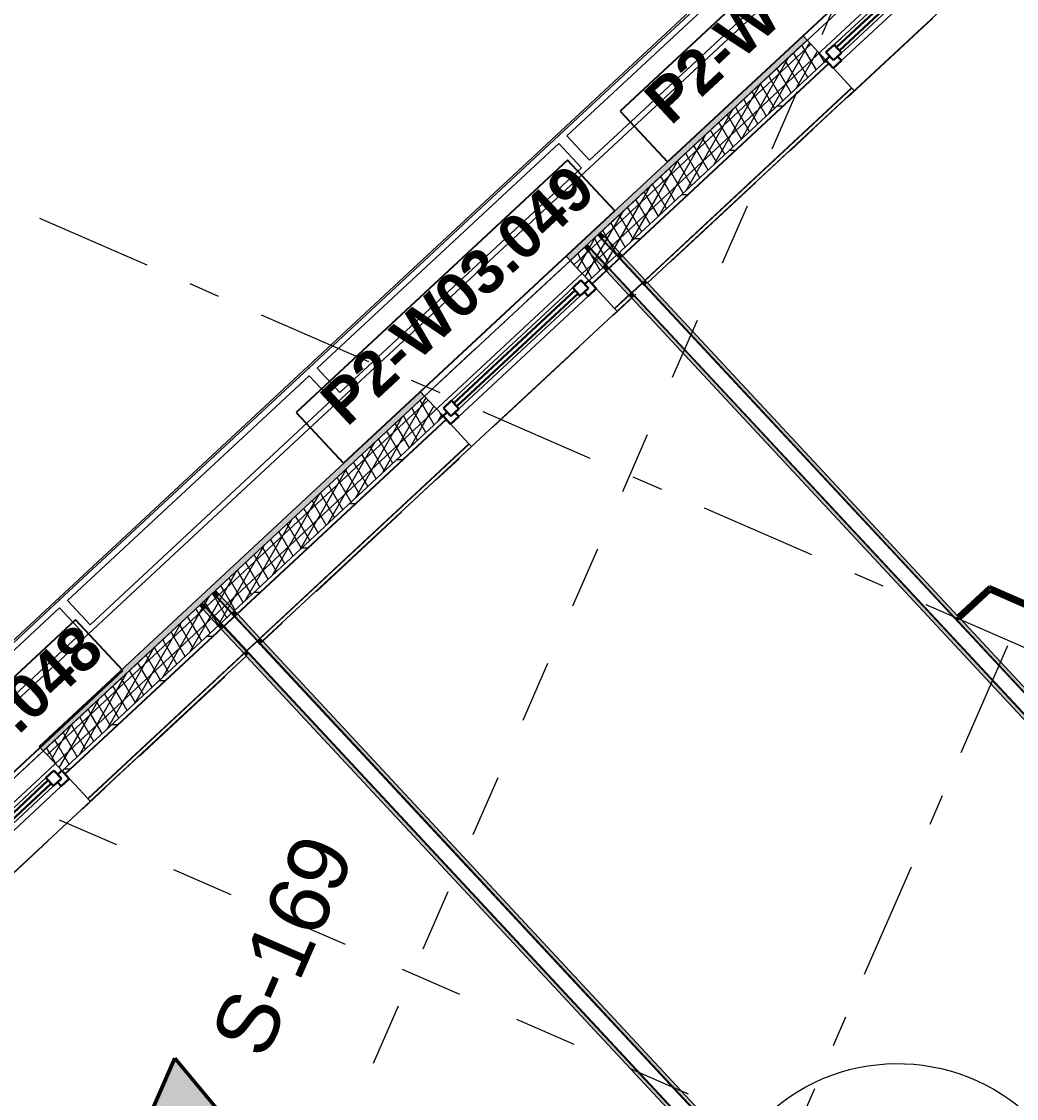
# Model space of a CAD drawing. Header units: millimetres. Extents: x -50172 to 90294, y -80883 to 25069.
# Drawn here: x -22685 to -18183, y -23492 to -18618 of the extents above; entities that cross this region are included whole.
import ezdxf
from ezdxf.enums import TextEntityAlignment as Align

# ---------------------------------------------------------------- set-up
doc = ezdxf.new("R2010")
doc.units = ezdxf.units.MM
doc.header["$MEASUREMENT"] = 0
for name, pattern in [('Dashed', [564.444447, 282.222223, -282.222223]), ('Dot & Dashed', [670.277762, 352.777767, -176.388884, 0, -141.111112]), ('Double Dashed', [1093.611073, 529.166651, -211.666656, 141.111112, -211.666656])]:
    doc.linetypes.add(name, pattern=pattern)
for name, color, linetype in [('A-25-M_Curtain_Wall', 7, 'Continuous'), ('A-25-M_Wall_Ext', 7, 'Continuous'), ('A-25-M_Wall_Int', 7, 'Continuous'), ('A-95-MC_Marker_Section_P2.Marker', 7, 'Continuous'), ('New_A-15-MG_Structural_Grid_Phase_2', 7, 'Continuous'), ('New_A-20-M_Floor_Slab', 7, 'Continuous'), ('New_A-25-M_Curtain_Wall', 7, 'Continuous'), ('New_A-25-M_Wall_Ext', 7, 'Continuous'), ('New_A-25-M_Wall_Int', 7, 'Continuous'), ('New_ArchiCAD Doors', 7, 'Continuous'), ('New_ArchiCAD Window Markers', 7, 'Continuous'), ('New_ArchiCAD Windows', 7, 'Continuous')]:
    doc.layers.add(name, color=color, linetype=linetype)
for name, color, linetype, lineweight, true_color in [('A-25-M_Curtain_Wall_Pen_No__69', 7, 'Continuous', 20, 0x606060), ('A-25-M_Wall_Int_Pen_No__107', 7, 'Continuous', 15, 0xa6a6a6), ('A-25-M_Wall_Int_Pen_No__27', 7, 'Continuous', 50, 0x2a2a2a), ('A-95-MC_Marker_Section_P2.Marker_Pen_No__25', 7, 'Continuous', 50, 0x2a2a2a), ('New_A-15-MG_Structural_Grid_Phase_2_Pen_No__222', 7, 'Continuous', 13, 0x65af33), ('New_A-25-M_Wall_Ext_Pen_No__107', 7, 'Continuous', 15, 0xa6a6a6), ('New_A-25-M_Wall_Int_Pen_No__107', 7, 'Continuous', 15, 0xa6a6a6), ('New_ArchiCAD Doors_Pen_No__43', 7, 'Continuous', 30, 0x444444), ('New_ArchiCAD Doors_Pen_No__63', 7, 'Continuous', 20, 0x606060), ('New_ArchiCAD Windows_Pen_No__23', 7, 'Continuous', 30, 0x2a2a2a)]:
    doc.layers.add(name, color=color, linetype=linetype, lineweight=lineweight, true_color=true_color)
for name, color, linetype, lineweight in [('A-25-M_Curtain_Wall_Pen_No__90', 8, 'Continuous', 20), ('A-25-M_Wall_Ext_Pen_No__87', 8, 'Continuous', 20), ('A-95-MC_Marker_Section_P2.Marker_Pen_No__1', 7, 'Continuous', 13), ('A-95-MC_Marker_Section_P2.Marker_Pen_No__6', 7, 'Continuous', 35), ('New_A-20-M_Floor_Slab_Pen_No__89', 8, 'Continuous', 20), ('New_A-25-M_Curtain_Wall_Pen_No__87', 8, 'Continuous', 20), ('New_A-25-M_Wall_Ext_Pen_No__1', 7, 'Continuous', 13), ('New_A-25-M_Wall_Int_Pen_No__1', 7, 'Continuous', 13), ('New_ArchiCAD Doors_Pen_No__1', 7, 'Continuous', 13), ('New_ArchiCAD Window Markers_Pen_No__1', 7, 'Continuous', 13), ('New_ArchiCAD Window Markers_Pen_No__5', 7, 'Continuous', 25), ('New_ArchiCAD Windows_Pen_No__1', 7, 'Continuous', 13), ('New_ArchiCAD Windows_Pen_No__101', 252, 'Continuous', 15), ('New_ArchiCAD Windows_Pen_No__3', 7, 'Continuous', 18)]:
    doc.layers.add(name, color=color, linetype=linetype, lineweight=lineweight)
doc.styles.add('GENERATED_STYLE_1', font='')
doc.styles.add('GENERATED_STYLE_4', font='')
doc.styles.get('GENERATED_STYLE_1').set_extended_font_data('Arial', bold=True)
doc.styles.get('GENERATED_STYLE_4').set_extended_font_data('Swis721 BT')
pattern_1 = [(60, (0, 0), (-43.30127, 25), []), (120, (0, 0), (43.30127, 25), [])]
pattern_2 = [(0, (0, 0), (0, 200), [])]
pattern_3 = [(222.9401, (0, 0), (-117.9931, 126.7976), [0, -100]), (222.9401, (22.4, -97.46), (-117.9931, 126.7976), [0, -100])]

# ---------------------------------------------------------------- blocks, each defined once
blk = doc.blocks.new('Slab_3_1', base_point=(-21949.4, -20986.7))
at = {"layer": 'New_A-20-M_Floor_Slab_Pen_No__89', "linetype": 'Continuous', "flags": 128}
blk.add_lwpolyline([(-11116.4, -10905.7), (-21949.5, -20986.6), (-21949.4, -20986.7), (-35033.8, -33162.5), (-17609.3, -40760.4), (-18787.3, -43462.1), (-15131, -45056.4), (-14775, -44240), (-9869.7, -46379), (-11500.5, -50118.9), (-7078.3, -52047.2), (-5877, -49292.3), (-6005.4, -49236.4), (-8439.1, -48175.2), (-7170.1, -45265.1), (-4736.4, -46326.4), (-4347.2, -46496.1), (12486.7, -53836.5)], dxfattribs=at)
blk = doc.blocks.new('Curtain Wall_12_1')
at = {"layer": 'New_A-25-M_Curtain_Wall_Pen_No__87', "linetype": 'Continuous'}
for p, q in [((-20253.3, -19133.7), (-19123.7, -18082.6)), ((-21382.9, -20184.9), (-20253.3, -19133.7)), ((-22512.4, -21236), (-21382.9, -20184.9)), ((-23642, -22287.2), (-22512.4, -21236))]:
    blk.add_line(p, q, dxfattribs=at)
for p in [(-20253.3, -19133.7), (-21382.9, -20184.9), (-22512.4, -21236)]:
    blk.add_point(p, dxfattribs=at)
blk = doc.blocks.new('Door with Sidelight on Side 2 19_8')
at = {"layer": 'New_ArchiCAD Doors_Pen_No__1', "linetype": 'Continuous'}
for p, q in [((-755, 0), (-755, -15)), ((755, 0), (755, -15)), ((-755, -15), (-755, -18)), ((-755, -18), (-755, -37)), ((-755, -37), (-755, -62)), ((755, -15), (755, -18)), ((755, -18), (755, -37)), ((755, -37), (755, -62)), ((-755, -62), (-755, -82)), ((-755, -82), (-755, -85)), ((-755, -85), (-755, -100)), ((755, -62), (755, -82)), ((755, -82), (755, -85)), ((755, -85), (755, -100))]:
    blk.add_line(p, q, dxfattribs=at)
at = {"layer": 'New_ArchiCAD Doors_Pen_No__43', "linetype": 'Continuous'}
for p, q in [((-748, 0), (-755, 0)), ((-755, 0), (-755, -100)), ((-682, 0), (-748, 0)), ((-748, 0), (-748, -100)), ((-254, 0), (-682, 0)), ((-682, 0), (-682, -100)), ((-682, -100), (-682, 0)), ((-254, -100), (-254, 0)), ((-188, 0), (-254, 0)), ((-254, 0), (-254, -100)), ((-188, -100), (-188, 0)), ((748, 0), (682, 0)), ((682, 0), (682, -100)), ((748, 0), (755, 0)), ((748, -100), (748, 0)), ((755, 0), (755, -100)), ((-748, -100), (-755, -100)), ((-748, -100), (-682, -100)), ((-682, -100), (-254, -100)), ((-254, -100), (-188, -100)), ((682, -100), (748, -100)), ((748, -100), (755, -100))]:
    blk.add_line(p, q, dxfattribs=at)
at = {"layer": 'New_ArchiCAD Doors_Pen_No__63', "linetype": 'Continuous'}
blk.add_line((682, 0), (682, 870), dxfattribs=at)
blk.add_arc((682, 0), 870, 90, 180, dxfattribs=at)
blk = doc.blocks.new('Wall_128_1', base_point=(-25323.7, -30348.4))
at = {"layer": 'New_ArchiCAD Doors', "color": 251, "linetype": 'Continuous', "lineweight": 20, "true_color": 0x606060, "xscale": -1, "zscale": 1000, "rotation": 42.93845664641172}
blk.add_blockref('Door with Sidelight on Side 2 19_8', (-18221.5, -23739.8), dxfattribs=at)
blk = doc.blocks.new('Wall_158_1', base_point=(-20083.1, -19552))
at = {"layer": 'A-25-M_Wall_Int_Pen_No__107', "linetype": 'Continuous'}
for points in [[(-18437.6, -21320.4), (-18447.8, -21309.4), (-18458.8, -21319.6), (-18448.6, -21330.6)], [(-18123.3, -21658.1), (-18134.4, -21646.1), (-18141, -21661.1), (-18129.8, -21673.1)]]:
    blk.add_hatch(color=256, dxfattribs=at).paths.add_polyline_path(points)
at = {"layer": 'New_A-25-M_Wall_Int_Pen_No__107', "linetype": 'Continuous', "lineweight": 0, "true_color": 0x535353}
for points in [[(-19865.4, -19812.5), (-17143.8, -22737), (-17141.7, -22735), (-19863.2, -19810.4)], [(-19914.4, -19858.1), (-17192.9, -22782.7), (-17190.7, -22780.6), (-19912.2, -19856.1)]]:
    blk.add_hatch(color=251, dxfattribs=at).paths.add_polyline_path(points)
at = {"layer": 'New_A-25-M_Wall_Int_Pen_No__107', "linetype": 'Continuous'}
for points in [[(-18447.8, -21309.4), (-19852.2, -19800.2), (-19863.2, -19810.4), (-18458.8, -21319.6)], [(-19925.4, -19868.3), (-17203.9, -22792.9), (-17192.9, -22782.7), (-19914.4, -19858.1)], [(-18134.4, -21646.1), (-18437.6, -21320.4), (-18448.6, -21330.6), (-18141, -21661.1)], [(-18129.8, -21673.1), (-17141.7, -22735), (-17130.7, -22724.8), (-18123.3, -21658.1)]]:
    blk.add_hatch(color=256, dxfattribs=at).paths.add_polyline_path(points)
at = {"layer": 'New_A-25-M_Wall_Int_Pen_No__1', "linetype": 'Continuous'}
for p, q in [((-19865.4, -19812.5), (-17143.8, -22737)), ((-19863.2, -19810.4), (-18458.8, -21319.6)), ((-19914.4, -19858.1), (-17192.9, -22782.7)), ((-19912.2, -19856.1), (-17190.7, -22780.6)), ((-18458.8, -21319.6), (-18448.6, -21330.6)), ((-18448.6, -21330.6), (-18141, -21661.1)), ((-18141, -21661.1), (-18129.8, -21673.1)), ((-18129.8, -21673.1), (-17141.7, -22735))]:
    blk.add_line(p, q, dxfattribs=at)
at = {"layer": 'New_A-25-M_Wall_Int_Pen_No__1', "linetype": 'Continuous', "flags": 128}
for points in [[(-18447.8, -21309.4), (-19852.2, -19800.2)], [(-19925.4, -19868.3), (-17203.9, -22792.9)], [(-18134.4, -21646.1), (-18437.6, -21320.4)], [(-17130.7, -22724.8), (-18123.3, -21658.1)]]:
    blk.add_lwpolyline(points, dxfattribs=at)
blk = doc.blocks.new('Wall_159_1', base_point=(-21825.4, -21173.4))
at = {"layer": 'New_A-25-M_Wall_Int_Pen_No__107', "linetype": 'Continuous', "lineweight": 0, "true_color": 0x535353}
for points in [[(-21607.7, -21433.8), (-18886.2, -24358.3), (-18884, -24356.3), (-21605.5, -21431.7)], [(-21656.7, -21479.4), (-18935.3, -24404), (-18933.1, -24401.9), (-21654.5, -21477.4)]]:
    blk.add_hatch(color=251, dxfattribs=at).paths.add_polyline_path(points)
at = {"layer": 'New_A-25-M_Wall_Int_Pen_No__107', "linetype": 'Continuous'}
for points in [[(-21605.5, -21431.7), (-18884, -24356.3), (-18873, -24346.1), (-21594.5, -21421.5)], [(-21667.7, -21489.6), (-18946.2, -24414.2), (-18935.3, -24404), (-21656.7, -21479.4)]]:
    blk.add_hatch(color=256, dxfattribs=at).paths.add_polyline_path(points)
at = {"layer": 'New_A-25-M_Wall_Int_Pen_No__1', "linetype": 'Continuous'}
for p, q in [((-21607.7, -21433.8), (-18886.2, -24358.3)), ((-21605.5, -21431.7), (-18884, -24356.3)), ((-21656.7, -21479.4), (-18935.3, -24404)), ((-21654.5, -21477.4), (-18933.1, -24401.9))]:
    blk.add_line(p, q, dxfattribs=at)
at = {"layer": 'New_A-25-M_Wall_Int_Pen_No__1', "linetype": 'Continuous', "flags": 128}
for points in [[(-18873, -24346.1), (-21594.5, -21421.5)], [(-21667.7, -21489.6), (-18946.2, -24414.2)]]:
    blk.add_lwpolyline(points, dxfattribs=at)
blk = doc.blocks.new('Wall_160_1', base_point=(-23567.8, -22794.7))
at = {"layer": 'New_A-25-M_Wall_Int_Pen_No__107', "linetype": 'Continuous', "lineweight": 0, "true_color": 0x535353}
for points in [[(-23350, -23055.1), (-20628.6, -25979.6), (-20626.4, -25977.6), (-23347.8, -23053.1)], [(-23399.1, -23100.8), (-20677.6, -26025.2), (-20675.4, -26023.2), (-23396.9, -23098.7)]]:
    blk.add_hatch(color=251, dxfattribs=at).paths.add_polyline_path(points)
at = {"layer": 'New_A-25-M_Wall_Int_Pen_No__107', "linetype": 'Continuous'}
for points in [[(-23347.8, -23053.1), (-20626.4, -25977.6), (-20615.4, -25967.3), (-23336.8, -23042.9)], [(-23410, -23111), (-20688.6, -26035.5), (-20677.6, -26025.2), (-23399.1, -23100.8)]]:
    blk.add_hatch(color=256, dxfattribs=at).paths.add_polyline_path(points)
at = {"layer": 'New_A-25-M_Wall_Int_Pen_No__1', "linetype": 'Continuous'}
for p, q in [((-23350, -23055.1), (-20628.6, -25979.6)), ((-23347.8, -23053.1), (-20626.4, -25977.6)), ((-23399.1, -23100.8), (-20677.6, -26025.2)), ((-23396.9, -23098.7), (-20675.4, -26023.2))]:
    blk.add_line(p, q, dxfattribs=at)
at = {"layer": 'New_A-25-M_Wall_Int_Pen_No__1', "linetype": 'Continuous', "flags": 128}
for points in [[(-20615.4, -25967.3), (-23336.8, -23042.9)], [(-23410, -23111), (-20688.6, -26035.5)]]:
    blk.add_lwpolyline(points, dxfattribs=at)
blk = doc.blocks.new('Wall_220_1', base_point=(-22410.8, -21381.9))
at = {"layer": 'New_A-25-M_Curtain_Wall_Pen_No__87', "linetype": 'Continuous', "flags": 128}
for points in [[(-22513, -21272.1), (-23606, -22289.2)], [(-22410.8, -21381.9), (-22513, -21272.1)], [(-23503.8, -22399), (-22410.8, -21381.9)], [(-23606, -22289.2), (-23503.8, -22399)]]:
    blk.add_lwpolyline(points, dxfattribs=at)
blk = doc.blocks.new('Wall_221_1', base_point=(-21281.3, -20330.7))
at = {"layer": 'New_A-25-M_Curtain_Wall_Pen_No__87', "linetype": 'Continuous', "flags": 128}
for points in [[(-21383.5, -20220.9), (-22476.4, -21238)], [(-21281.3, -20330.7), (-21383.5, -20220.9)], [(-22374.2, -21347.8), (-21281.3, -20330.7)], [(-22476.4, -21238), (-22374.2, -21347.8)]]:
    blk.add_lwpolyline(points, dxfattribs=at)
blk = doc.blocks.new('Wall_222_1', base_point=(-20151.7, -19279.6))
at = {"layer": 'New_A-25-M_Curtain_Wall_Pen_No__87', "linetype": 'Continuous', "flags": 128}
for points in [[(-20253.9, -19169.8), (-21346.9, -20186.9)], [(-20151.7, -19279.6), (-20253.9, -19169.8)], [(-21244.7, -20296.7), (-20151.7, -19279.6)], [(-21346.9, -20186.9), (-21244.7, -20296.7)]]:
    blk.add_lwpolyline(points, dxfattribs=at)
blk = doc.blocks.new('Wall_223_1', base_point=(-19022.1, -18228.4))
at = {"layer": 'New_A-25-M_Curtain_Wall_Pen_No__87', "linetype": 'Continuous', "flags": 128}
for points in [[(-19124.3, -18118.6), (-20217.3, -19135.7)], [(-19022.1, -18228.4), (-19124.3, -18118.6)], [(-20115.1, -19245.5), (-19022.1, -18228.4)], [(-20217.3, -19135.7), (-20115.1, -19245.5)]]:
    blk.add_lwpolyline(points, dxfattribs=at)
blk = doc.blocks.new('Wall_409_1', base_point=(-17982, -21334.1))
at = {"layer": 'A-25-M_Wall_Int_Pen_No__107', "linetype": 'Continuous'}
blk.add_hatch(color=256, dxfattribs=at).paths.add_polyline_path([(-17976, -21320.3), (-18305.3, -21176.7), (-18302.2, -21194.4), (-17995.8, -21328.1)])
at = {"layer": 'A-25-M_Wall_Int_Pen_No__27', "linetype": 'Continuous', "flags": 128}
for points in [[(-17976, -21320.3), (-18305.3, -21176.7)], [(-18302.2, -21194.4), (-17995.8, -21328.1)]]:
    blk.add_lwpolyline(points, dxfattribs=at)
blk = doc.blocks.new('Wall_410_1', base_point=(-18302.2, -21194.4))
at = {"layer": 'A-25-M_Wall_Int_Pen_No__107', "linetype": 'Continuous'}
blk.add_hatch(color=256, dxfattribs=at).paths.add_polyline_path([(-18305.3, -21176.7), (-18447.8, -21309.4), (-18437.6, -21320.4), (-18302.2, -21194.4)])
at = {"layer": 'A-25-M_Wall_Int_Pen_No__27', "linetype": 'Continuous', "flags": 128}
for points in [[(-18305.3, -21176.7), (-18447.8, -21309.4)], [(-18437.6, -21320.4), (-18302.2, -21194.4)]]:
    blk.add_lwpolyline(points, dxfattribs=at)
blk = doc.blocks.new('Wall_419_1', base_point=(-34937.8, -33412.1))
at = {"layer": 'New_A-25-M_Wall_Ext_Pen_No__107', "linetype": 'Continuous', "lineweight": 0, "true_color": 0x535353}
for points in [[(-20060.9, -19602.4), (-20058.7, -19600.3), (-20075.7, -19582), (-20077.9, -19584)], [(-20109.9, -19648), (-20107.7, -19645.9), (-20124.8, -19627.6), (-20127, -19629.7)], [(-19992.8, -19675.6), (-19990.6, -19673.5), (-20058.7, -19600.3), (-20060.9, -19602.4)], [(-20041.8, -19721.2), (-20039.6, -19719.2), (-20107.7, -19645.9), (-20109.9, -19648)], [(-19980.5, -19688.7), (-19978.3, -19686.7), (-19990.6, -19673.5), (-19992.8, -19675.6)], [(-19979.1, -19690.2), (-19976.9, -19688.2), (-19978.3, -19686.7), (-19980.5, -19688.7)], [(-19877, -19800), (-19874.8, -19798), (-19976.9, -19688.2), (-19979.1, -19690.2)], [(-20029.5, -19734.4), (-20027.4, -19732.3), (-20039.6, -19719.2), (-20041.8, -19721.2)], [(-20028.2, -19735.8), (-20026, -19733.8), (-20027.4, -19732.3), (-20029.5, -19734.4)], [(-19926, -19845.7), (-19923.8, -19843.6), (-20026, -19733.8), (-20028.2, -19735.8)], [(-19875.6, -19801.5), (-19873.4, -19799.4), (-19874.8, -19798), (-19877, -19800)], [(-19865.4, -19812.5), (-19863.2, -19810.4), (-19873.4, -19799.4), (-19875.6, -19801.5)], [(-19924.6, -19847.1), (-19922.4, -19845.1), (-19923.8, -19843.6), (-19926, -19845.7)], [(-19914.4, -19858.1), (-19912.2, -19856.1), (-19922.4, -19845.1), (-19924.6, -19847.1)], [(-21803.2, -21223.7), (-21801, -21221.6), (-21818, -21203.3), (-21820.2, -21205.4)], [(-21852.3, -21269.3), (-21850.1, -21267.3), (-21867.1, -21249), (-21869.3, -21251)], [(-21735.1, -21296.9), (-21732.9, -21294.8), (-21801, -21221.6), (-21803.2, -21223.7)], [(-21784.1, -21342.5), (-21781.9, -21340.5), (-21850.1, -21267.3), (-21852.3, -21269.3)], [(-21722.8, -21310.1), (-21720.6, -21308), (-21732.9, -21294.8), (-21735.1, -21296.9)], [(-21771.9, -21355.7), (-21769.7, -21353.7), (-21781.9, -21340.5), (-21784.1, -21342.5)], [(-21721.5, -21311.5), (-21719.3, -21309.5), (-21720.6, -21308), (-21722.8, -21310.1)], [(-21619.3, -21421.3), (-21617.1, -21419.3), (-21719.3, -21309.5), (-21721.5, -21311.5)], [(-21770.5, -21357.2), (-21768.3, -21355.1), (-21769.7, -21353.7), (-21771.9, -21355.7)], [(-21668.3, -21467), (-21666.1, -21464.9), (-21768.3, -21355.1), (-21770.5, -21357.2)], [(-21617.9, -21422.8), (-21615.7, -21420.8), (-21617.1, -21419.3), (-21619.3, -21421.3)], [(-21607.7, -21433.8), (-21605.5, -21431.7), (-21615.7, -21420.8), (-21617.9, -21422.8)], [(-21667, -21468.5), (-21664.8, -21466.4), (-21666.1, -21464.9), (-21668.3, -21467)], [(-21656.7, -21479.4), (-21654.5, -21477.4), (-21664.8, -21466.4), (-21667, -21468.5)]]:
    blk.add_hatch(color=251, dxfattribs=at).paths.add_polyline_path(points)
at = {"layer": 'New_A-25-M_Wall_Ext_Pen_No__107', "linetype": 'Continuous'}
for points in [[(-20058.7, -19600.3), (-20047.7, -19590.1), (-20064.7, -19571.8), (-20075.7, -19582)], [(-19990.6, -19673.5), (-19979.6, -19663.3), (-20047.7, -19590.1), (-20058.7, -19600.3)], [(-20120.9, -19658.2), (-20109.9, -19648), (-20127, -19629.7), (-20137.9, -19639.9)], [(-20052.8, -19731.4), (-20041.8, -19721.2), (-20109.9, -19648), (-20120.9, -19658.2)], [(-19978.3, -19686.7), (-19967.3, -19676.5), (-19979.6, -19663.3), (-19990.6, -19673.5)], [(-19976.9, -19688.2), (-19966, -19677.9), (-19967.3, -19676.5), (-19978.3, -19686.7)], [(-19874.8, -19798), (-19863.8, -19787.7), (-19966, -19677.9), (-19976.9, -19688.2)], [(-20040.5, -19744.6), (-20029.5, -19734.4), (-20041.8, -19721.2), (-20052.8, -19731.4)], [(-20039.2, -19746.1), (-20028.2, -19735.8), (-20029.5, -19734.4), (-20040.5, -19744.6)], [(-19937, -19855.9), (-19926, -19845.7), (-20028.2, -19735.8), (-20039.2, -19746.1)], [(-19873.4, -19799.4), (-19862.4, -19789.2), (-19863.8, -19787.7), (-19874.8, -19798)], [(-19863.2, -19810.4), (-19852.2, -19800.2), (-19862.4, -19789.2), (-19873.4, -19799.4)], [(-19935.6, -19857.3), (-19924.6, -19847.1), (-19926, -19845.7), (-19937, -19855.9)], [(-19925.4, -19868.3), (-19914.4, -19858.1), (-19924.6, -19847.1), (-19935.6, -19857.3)], [(-21801, -21221.6), (-21790, -21211.4), (-21807.1, -21193.1), (-21818, -21203.3)], [(-21863.2, -21279.5), (-21852.3, -21269.3), (-21869.3, -21251), (-21880.3, -21261.2)], [(-21732.9, -21294.8), (-21721.9, -21284.6), (-21790, -21211.4), (-21801, -21221.6)], [(-21795.1, -21352.8), (-21784.1, -21342.5), (-21852.3, -21269.3), (-21863.2, -21279.5)], [(-21720.6, -21308), (-21709.6, -21297.8), (-21721.9, -21284.6), (-21732.9, -21294.8)], [(-21719.3, -21309.5), (-21708.3, -21299.3), (-21709.6, -21297.8), (-21720.6, -21308)], [(-21617.1, -21419.3), (-21606.1, -21409.1), (-21708.3, -21299.3), (-21719.3, -21309.5)], [(-21782.8, -21365.9), (-21771.9, -21355.7), (-21784.1, -21342.5), (-21795.1, -21352.8)], [(-21781.5, -21367.4), (-21770.5, -21357.2), (-21771.9, -21355.7), (-21782.8, -21365.9)], [(-21679.3, -21477.2), (-21668.3, -21467), (-21770.5, -21357.2), (-21781.5, -21367.4)], [(-21615.7, -21420.8), (-21604.7, -21410.5), (-21606.1, -21409.1), (-21617.1, -21419.3)], [(-21605.5, -21431.7), (-21594.5, -21421.5), (-21604.7, -21410.5), (-21615.7, -21420.8)], [(-21677.9, -21478.7), (-21667, -21468.5), (-21668.3, -21467), (-21679.3, -21477.2)], [(-21667.7, -21489.6), (-21656.7, -21479.4), (-21667, -21468.5), (-21677.9, -21478.7)]]:
    blk.add_hatch(color=256, dxfattribs=at).paths.add_polyline_path(points)
at = {"layer": 'A-25-M_Wall_Ext_Pen_No__87', "linetype": 'Continuous', "flags": 128}
for points in [[(-18395.6, -18018.6), (-20064.7, -19571.8)], [(-19852.2, -19800.2), (-18183.1, -18247)], [(-20137.9, -19639.9), (-21807.1, -21193.1)], [(-21594.5, -21421.5), (-19925.4, -19868.3)], [(-21880.3, -21261.2), (-23549.4, -22814.5)], [(-23336.8, -23042.9), (-21667.7, -21489.6)]]:
    blk.add_lwpolyline(points, dxfattribs=at)
at = {"layer": 'New_A-25-M_Wall_Ext_Pen_No__1', "linetype": 'Continuous'}
for p, q in [((-20060.9, -19602.4), (-20077.9, -19584)), ((-20058.7, -19600.3), (-20075.7, -19582)), ((-20047.7, -19590.1), (-20064.7, -19571.8)), ((-19979.6, -19663.3), (-20047.7, -19590.1)), ((-20137.9, -19639.9), (-20120.9, -19658.2)), ((-20127, -19629.7), (-20109.9, -19648)), ((-20107.7, -19645.9), (-20124.8, -19627.6)), ((-19992.8, -19675.6), (-20060.9, -19602.4)), ((-19990.6, -19673.5), (-20058.7, -19600.3)), ((-20120.9, -19658.2), (-20052.8, -19731.4)), ((-20109.9, -19648), (-20041.8, -19721.2)), ((-20039.6, -19719.2), (-20107.7, -19645.9)), ((-19980.5, -19688.7), (-19992.8, -19675.6)), ((-19978.3, -19686.7), (-19990.6, -19673.5)), ((-19979.1, -19690.2), (-19980.5, -19688.7)), ((-19967.3, -19676.5), (-19979.6, -19663.3)), ((-19877, -19800), (-19979.1, -19690.2)), ((-19976.9, -19688.2), (-19978.3, -19686.7)), ((-19874.8, -19798), (-19976.9, -19688.2)), ((-19966, -19677.9), (-19967.3, -19676.5)), ((-19863.8, -19787.7), (-19966, -19677.9)), ((-20052.8, -19731.4), (-20040.5, -19744.6)), ((-20041.8, -19721.2), (-20029.5, -19734.4)), ((-20027.4, -19732.3), (-20039.6, -19719.2)), ((-20029.5, -19734.4), (-20028.2, -19735.8)), ((-20028.2, -19735.8), (-19926, -19845.7)), ((-20026, -19733.8), (-20027.4, -19732.3)), ((-19923.8, -19843.6), (-20026, -19733.8)), ((-20040.5, -19744.6), (-20039.2, -19746.1)), ((-20039.2, -19746.1), (-19937, -19855.9)), ((-19862.4, -19789.2), (-19863.8, -19787.7)), ((-19852.2, -19800.2), (-19862.4, -19789.2)), ((-19875.6, -19801.5), (-19877, -19800)), ((-19865.4, -19812.5), (-19875.6, -19801.5)), ((-19873.4, -19799.4), (-19874.8, -19798)), ((-19863.2, -19810.4), (-19873.4, -19799.4)), ((-19937, -19855.9), (-19935.6, -19857.3)), ((-19935.6, -19857.3), (-19925.4, -19868.3)), ((-19926, -19845.7), (-19924.6, -19847.1)), ((-19924.6, -19847.1), (-19914.4, -19858.1)), ((-19922.4, -19845.1), (-19923.8, -19843.6)), ((-19912.2, -19856.1), (-19922.4, -19845.1)), ((-21801, -21221.6), (-21818, -21203.3)), ((-21790, -21211.4), (-21807.1, -21193.1)), ((-21869.3, -21251), (-21852.3, -21269.3)), ((-21850.1, -21267.3), (-21867.1, -21249)), ((-21803.2, -21223.7), (-21820.2, -21205.4)), ((-21735.1, -21296.9), (-21803.2, -21223.7)), ((-21732.9, -21294.8), (-21801, -21221.6)), ((-21721.9, -21284.6), (-21790, -21211.4)), ((-21880.3, -21261.2), (-21863.2, -21279.5)), ((-21863.2, -21279.5), (-21795.1, -21352.8)), ((-21852.3, -21269.3), (-21784.1, -21342.5)), ((-21781.9, -21340.5), (-21850.1, -21267.3)), ((-21722.8, -21310.1), (-21735.1, -21296.9)), ((-21720.6, -21308), (-21732.9, -21294.8)), ((-21709.6, -21297.8), (-21721.9, -21284.6)), ((-21708.3, -21299.3), (-21709.6, -21297.8)), ((-21606.1, -21409.1), (-21708.3, -21299.3)), ((-21784.1, -21342.5), (-21771.9, -21355.7)), ((-21769.7, -21353.7), (-21781.9, -21340.5)), ((-21721.5, -21311.5), (-21722.8, -21310.1)), ((-21619.3, -21421.3), (-21721.5, -21311.5)), ((-21719.3, -21309.5), (-21720.6, -21308)), ((-21617.1, -21419.3), (-21719.3, -21309.5)), ((-21795.1, -21352.8), (-21782.8, -21365.9)), ((-21782.8, -21365.9), (-21781.5, -21367.4)), ((-21781.5, -21367.4), (-21679.3, -21477.2)), ((-21771.9, -21355.7), (-21770.5, -21357.2)), ((-21770.5, -21357.2), (-21668.3, -21467)), ((-21768.3, -21355.1), (-21769.7, -21353.7)), ((-21666.1, -21464.9), (-21768.3, -21355.1)), ((-21617.9, -21422.8), (-21619.3, -21421.3)), ((-21607.7, -21433.8), (-21617.9, -21422.8)), ((-21615.7, -21420.8), (-21617.1, -21419.3)), ((-21605.5, -21431.7), (-21615.7, -21420.8)), ((-21604.7, -21410.5), (-21606.1, -21409.1)), ((-21594.5, -21421.5), (-21604.7, -21410.5)), ((-21679.3, -21477.2), (-21677.9, -21478.7)), ((-21677.9, -21478.7), (-21667.7, -21489.6)), ((-21668.3, -21467), (-21667, -21468.5)), ((-21667, -21468.5), (-21656.7, -21479.4)), ((-21664.8, -21466.4), (-21666.1, -21464.9)), ((-21654.5, -21477.4), (-21664.8, -21466.4))]:
    blk.add_line(p, q, dxfattribs=at)
blk = doc.blocks.new('Standard grid marker_23')
at = {"layer": 'New_A-15-MG_Structural_Grid_Phase_2_Pen_No__222', "linetype": 'Double Dashed'}
blk.add_line((2642.7, 0), (48997.9, 0), dxfattribs=at)
at = {"layer": 'New_A-15-MG_Structural_Grid_Phase_2_Pen_No__222', "style": 'GENERATED_STYLE_4'}
blk.add_attdef('AC_MarkerText_1', text='', height=350, rotation=113.5, dxfattribs=at).set_placement((-500, -1294.1), align=Align.MIDDLE_CENTER)
blk = doc.blocks.new('Beam_5_1', base_point=(-34630.1, -33125.7))
at = {"layer": 'A-25-M_Curtain_Wall_Pen_No__69', "linetype": 'Dot & Dashed'}
blk.add_line((-34630.1, -33125.7), (-10910.7, -11053.4), dxfattribs=at)
at = {"layer": 'A-25-M_Curtain_Wall_Pen_No__90', "linetype": 'Continuous'}
for p, q in [((-34942.9, -32791.2), (-11222.7, -10718.1)), ((-34575.8, -33183.7), (-10856.6, -11111.5))]:
    blk.add_line(p, q, dxfattribs=at)
blk = doc.blocks.new('Window 19_9')
at = {"layer": 'New_ArchiCAD Windows_Pen_No__1', "linetype": 'Continuous'}
for p, q in [((-300, 123), (-300, 150)), ((300, 150), (300, 123)), ((-300, 98), (-300, 123)), ((-300, 0), (-300, 98)), ((300, 123), (300, 98)), ((300, 98), (300, 0)), ((300, 0), (300, -2)), ((-300, -2), (-300, 0)), ((-300, -20), (-300, -2)), ((-300, -22), (-300, -20)), ((-300, -172), (-300, -22)), ((300, -2), (300, -20)), ((300, -20), (300, -22)), ((300, -22), (300, -172)), ((-300, -174), (-300, -172)), ((-300, -189), (-300, -174)), ((300, -172), (300, -174)), ((300, -174), (300, -189))]:
    blk.add_line(p, q, dxfattribs=at)
at = {"layer": 'New_ArchiCAD Windows_Pen_No__101', "linetype": 'Continuous'}
for p, q in [((-213.5, 25), (-225, 25)), ((225, 25), (-181.1, 25)), ((225, -25), (-181.1, -25)), ((-250, -50), (250, -50))]:
    blk.add_line(p, q, dxfattribs=at)
at = {"layer": 'New_ArchiCAD Windows_Pen_No__23', "linetype": 'Continuous'}
for p, q in [((-300, -50), (-300, 0)), ((-300, 0), (-275, 0)), ((-275, -25), (-275, 25)), ((-275, 25), (-225, 25)), ((-225, 25), (-225, -25)), ((-225, 10), (225, 10)), ((225, -25), (225, 25)), ((225, 25), (275, 25)), ((275, 25), (275, -25)), ((275, 0), (300, 0)), ((-225, -25), (-275, -25)), ((-250, -25), (-250, -50)), ((225, -10), (-225, -10)), ((275, -25), (225, -25)), ((250, -50), (250, -25)), ((300, 0), (300, -50)), ((-250, -50), (-300, -50)), ((300, -50), (250, -50))]:
    blk.add_line(p, q, dxfattribs=at)
at = {"layer": 'New_ArchiCAD Windows_Pen_No__3', "linetype": 'Continuous'}
for p, q in [((-213.5, 25), (-181.1, 25)), ((-225, -25), (-181.1, -25))]:
    blk.add_line(p, q, dxfattribs=at)
blk = doc.blocks.new('Window Stamp 18_10')
at = {"layer": 'New_ArchiCAD Window Markers_Pen_No__5', "linetype": 'Continuous'}
for p, q in [((1138.5, -339), (-538.5, -339)), ((-538.5, -339), (-538.5, -653.3)), ((1138.5, -339), (-538.5, -339)), ((1138.5, -653.3), (1138.5, -339)), ((-538.5, -653.3), (1138.5, -653.3))]:
    blk.add_line(p, q, dxfattribs=at)
at = {"layer": 'New_ArchiCAD Window Markers_Pen_No__1', "style": 'GENERATED_STYLE_1'}
blk.add_attdef('AC_WIDO_ID', text='', height=200, rotation=180, dxfattribs=at).set_placement((1062.3, -273.8), align=Align.BOTTOM_LEFT)
blk = doc.blocks.new('Window 19_10')
at = {"layer": 'New_ArchiCAD Windows_Pen_No__1', "linetype": 'Continuous'}
for p, q in [((-450, 150), (-450, 123)), ((450, 123), (450, 150)), ((-450, 123), (-450, 98)), ((-450, 98), (-450, 0)), ((450, 98), (450, 123)), ((450, 0), (450, 98)), ((-450, 0), (-450, -2)), ((-450, -2), (-450, -20)), ((-450, -20), (-450, -22)), ((-450, -22), (-450, -172)), ((450, -2), (450, 0)), ((450, -20), (450, -2)), ((450, -22), (450, -20)), ((450, -172), (450, -22)), ((-450, -172), (-450, -174)), ((-450, -174), (-450, -189)), ((450, -174), (450, -172)), ((450, -189), (450, -174))]:
    blk.add_line(p, q, dxfattribs=at)
at = {"layer": 'New_ArchiCAD Windows_Pen_No__101', "linetype": 'Continuous'}
for p, q in [((-342, 25), (-373.9, 25)), ((375, 25), (-290.9, 25)), ((375, -25), (-279.9, -25)), ((-400, -50), (400, -50))]:
    blk.add_line(p, q, dxfattribs=at)
at = {"layer": 'New_ArchiCAD Windows_Pen_No__23', "linetype": 'Continuous'}
for p, q in [((-425, 0), (-450, 0)), ((-425, 25), (-425, -25)), ((-375, 25), (-425, 25)), ((-375, -25), (-375, 25)), ((375, 10), (-375, 10)), ((375, 25), (375, -25)), ((425, 25), (375, 25)), ((425, -25), (425, 25)), ((-450, 0), (-450, -50)), ((-425, -25), (-375, -25)), ((-400, -50), (-400, -25)), ((-375, -10), (375, -10)), ((375, -25), (425, -25)), ((400, -25), (400, -50)), ((450, 0), (425, 0)), ((450, -50), (450, 0)), ((-450, -50), (-400, -50)), ((400, -50), (450, -50))]:
    blk.add_line(p, q, dxfattribs=at)
at = {"layer": 'New_ArchiCAD Windows_Pen_No__3', "linetype": 'Continuous'}
for p, q in [((-375, 25), (-373.9, 25)), ((-342, 25), (-290.9, 25)), ((-375, -25), (-279.9, -25))]:
    blk.add_line(p, q, dxfattribs=at)
blk = doc.blocks.new('Window Stamp 18_11')
at = {"layer": 'New_ArchiCAD Window Markers_Pen_No__5', "linetype": 'Continuous'}
for p, q in [((925.5, -339), (-751.6, -339)), ((-751.6, -339), (-751.6, -653.3)), ((925.5, -339), (-751.6, -339)), ((925.5, -653.3), (925.5, -339)), ((-751.6, -653.3), (925.5, -653.3))]:
    blk.add_line(p, q, dxfattribs=at)
at = {"layer": 'New_ArchiCAD Window Markers_Pen_No__1', "style": 'GENERATED_STYLE_1'}
blk.add_attdef('AC_WIDO_ID', text='', height=200, rotation=180, dxfattribs=at).set_placement((849.3, -273.9), align=Align.BOTTOM_LEFT)
blk = doc.blocks.new('Window 19_11')
at = {"layer": 'New_ArchiCAD Windows_Pen_No__1', "linetype": 'Continuous'}
for p, q in [((-450, 123), (-450, 150)), ((450, 150), (450, 123)), ((-450, 98), (-450, 123)), ((-450, 0), (-450, 98)), ((450, 123), (450, 98)), ((450, 98), (450, 0)), ((450, 0), (450, -2)), ((-450, -2), (-450, 0)), ((-450, -20), (-450, -2)), ((-450, -22), (-450, -20)), ((-450, -172), (-450, -22)), ((450, -2), (450, -20)), ((450, -20), (450, -22)), ((450, -22), (450, -172)), ((-450, -174), (-450, -172)), ((-450, -189), (-450, -174)), ((450, -172), (450, -174)), ((450, -174), (450, -189))]:
    blk.add_line(p, q, dxfattribs=at)
at = {"layer": 'New_ArchiCAD Windows_Pen_No__101', "linetype": 'Continuous'}
for p, q in [((-342, 25), (-373.9, 25)), ((375, 25), (-290.9, 25)), ((375, -25), (-279.9, -25)), ((-400, -50), (400, -50))]:
    blk.add_line(p, q, dxfattribs=at)
at = {"layer": 'New_ArchiCAD Windows_Pen_No__23', "linetype": 'Continuous'}
for p, q in [((-425, -25), (-425, 25)), ((-425, 25), (-375, 25)), ((-375, 25), (-375, -25)), ((-375, 10), (375, 10)), ((375, -25), (375, 25)), ((375, 25), (425, 25)), ((425, 25), (425, -25)), ((-450, -50), (-450, 0)), ((-450, 0), (-425, 0)), ((-375, -25), (-425, -25)), ((-400, -25), (-400, -50)), ((375, -10), (-375, -10)), ((425, -25), (375, -25)), ((400, -50), (400, -25)), ((425, 0), (450, 0)), ((450, 0), (450, -50)), ((-400, -50), (-450, -50)), ((450, -50), (400, -50))]:
    blk.add_line(p, q, dxfattribs=at)
at = {"layer": 'New_ArchiCAD Windows_Pen_No__3', "linetype": 'Continuous'}
for p, q in [((-375, 25), (-373.9, 25)), ((-342, 25), (-290.9, 25)), ((-375, -25), (-279.9, -25))]:
    blk.add_line(p, q, dxfattribs=at)
blk = doc.blocks.new('Window Stamp 18_12')
at = {"layer": 'New_ArchiCAD Window Markers_Pen_No__5', "linetype": 'Continuous'}
for p, q in [((715.9, -332.3), (-961.1, -332.3)), ((-961.1, -332.3), (-961.1, -646.6)), ((715.9, -332.3), (-961.1, -332.3)), ((715.9, -646.6), (715.9, -332.3)), ((-961.1, -646.6), (715.9, -646.6))]:
    blk.add_line(p, q, dxfattribs=at)
at = {"layer": 'New_ArchiCAD Window Markers_Pen_No__1', "style": 'GENERATED_STYLE_1'}
blk.add_attdef('AC_WIDO_ID', text='', height=200, rotation=180, dxfattribs=at).set_placement((639.7, -267.2), align=Align.BOTTOM_LEFT)
blk = doc.blocks.new('Wall_481_1', base_point=(-10929.1, -11033.6))
at = {"layer": 'New_A-25-M_Wall_Ext_Pen_No__107', "linetype": 'Continuous'}
for points in [[(-19148.3, -18682.1), (-20220.8, -19680.1), (-20202.4, -19699.9), (-19129.9, -18701.9)], [(-19863.2, -19810.4), (-19852.2, -19800.2), (-19862.4, -19789.2), (-19873.4, -19799.4)], [(-19925.4, -19868.3), (-19914.4, -19858.1), (-19924.6, -19847.1), (-19935.6, -19857.3)], [(-20879.7, -20293.2), (-22604.8, -21898.6), (-22586.4, -21918.4), (-20861.3, -20313)], [(-21605.5, -21431.7), (-21594.5, -21421.5), (-21604.7, -21410.5), (-21615.7, -21420.8)], [(-21667.7, -21489.6), (-21656.7, -21479.4), (-21667, -21468.5), (-21677.9, -21478.7)]]:
    blk.add_hatch(color=256, dxfattribs=at).paths.add_polyline_path(points)
h = blk.add_hatch(dxfattribs=at)
h.set_pattern_fill('Batt_Insulation_0001', color=256, style=0, pattern_type=2)
h.set_pattern_definition(pattern_1)
h.paths.add_polyline_path([(-19129.9, -18701.9), (-20202.4, -19699.9), (-20185.4, -19718.2), (-19112.9, -18720.2)])
h = blk.add_hatch(dxfattribs=at)
h.set_pattern_fill('Batt_Insulation_0001', color=256, style=0, pattern_type=2)
h.set_pattern_definition(pattern_1)
h.paths.add_polyline_path([(-19112.9, -18720.2), (-20185.4, -19718.2), (-20117.3, -19791.4), (-19044.8, -18793.4)])
h = blk.add_hatch(dxfattribs=at)
h.set_pattern_fill('Plywood_0001', color=256, style=0, pattern_type=2)
h.set_pattern_definition(pattern_2)
h.paths.add_polyline_path([(-19044.8, -18793.4), (-20117.3, -19791.4), (-20105, -19804.6), (-19032.5, -18806.6)])
at = {"layer": 'New_A-25-M_Wall_Ext_Pen_No__107', "linetype": 'Continuous', "lineweight": 0, "true_color": 0x535353}
for points in [[(-19032.5, -18806.6), (-20105, -19804.6), (-20103.6, -19806), (-19031.1, -18808)], [(-19922.4, -19845.1), (-18927.6, -18919.3), (-18929, -18917.8), (-19923.8, -19843.6)], [(-19865.4, -19812.5), (-19863.2, -19810.4), (-19873.4, -19799.4), (-19875.6, -19801.5)], [(-19926, -19845.7), (-20001.4, -19915.9), (-20000.1, -19917.3), (-19924.6, -19847.1)], [(-19924.6, -19847.1), (-19922.4, -19845.1), (-19923.8, -19843.6), (-19926, -19845.7)], [(-19914.4, -19858.1), (-19912.2, -19856.1), (-19922.4, -19845.1), (-19924.6, -19847.1)], [(-20763.8, -20417.7), (-22489, -22023.1), (-22487.7, -22024.5), (-20762.5, -20419.2)], [(-21664.8, -21466.4), (-20658.9, -20530.4), (-20660.3, -20529), (-21666.1, -21464.9)], [(-21607.7, -21433.8), (-21605.5, -21431.7), (-21615.7, -21420.8), (-21617.9, -21422.8)], [(-21668.3, -21467), (-22385.5, -22134.3), (-22384.1, -22135.8), (-21667, -21468.5)], [(-21667, -21468.5), (-21664.8, -21466.4), (-21666.1, -21464.9), (-21668.3, -21467)], [(-21656.7, -21479.4), (-21654.5, -21477.4), (-21664.8, -21466.4), (-21667, -21468.5)]]:
    blk.add_hatch(color=251, dxfattribs=at).paths.add_polyline_path(points)
at = {"layer": 'New_A-25-M_Wall_Ext_Pen_No__107', "linetype": 'Continuous'}
h = blk.add_hatch(dxfattribs=at)
h.set_pattern_fill('Plaster_0001', color=256, style=0, pattern_type=2)
h.set_pattern_definition(pattern_3)
h.paths.add_polyline_path([(-19852.2, -19800.2), (-18917.4, -18930.3), (-18927.6, -18919.3), (-19862.4, -19789.2)])
h = blk.add_hatch(dxfattribs=at)
h.set_pattern_fill('Plaster_0001', color=256, style=0, pattern_type=2)
h.set_pattern_definition(pattern_3)
h.paths.add_polyline_path([(-19935.6, -19857.3), (-20000.1, -19917.3), (-19989.9, -19928.3), (-19925.4, -19868.3)])
h = blk.add_hatch(dxfattribs=at)
h.set_pattern_fill('Batt_Insulation_0001', color=256, style=0, pattern_type=2)
h.set_pattern_definition(pattern_1)
h.paths.add_polyline_path([(-20861.3, -20313), (-22586.4, -21918.4), (-22569.4, -21936.7), (-20844.2, -20331.3)])
h = blk.add_hatch(dxfattribs=at)
h.set_pattern_fill('Batt_Insulation_0001', color=256, style=0, pattern_type=2)
h.set_pattern_definition(pattern_1)
h.paths.add_polyline_path([(-20844.2, -20331.3), (-22569.4, -21936.7), (-22501.3, -22009.9), (-20776.1, -20404.5)])
h = blk.add_hatch(dxfattribs=at)
h.set_pattern_fill('Plywood_0001', color=256, style=0, pattern_type=2)
h.set_pattern_definition(pattern_2)
h.paths.add_polyline_path([(-20776.1, -20404.5), (-22501.3, -22009.9), (-22489, -22023.1), (-20763.8, -20417.7)])
h = blk.add_hatch(dxfattribs=at)
h.set_pattern_fill('Plaster_0001', color=256, style=0, pattern_type=2)
h.set_pattern_definition(pattern_3)
h.paths.add_polyline_path([(-21594.5, -21421.5), (-20648.7, -20541.4), (-20658.9, -20530.4), (-21604.7, -21410.5)])
h = blk.add_hatch(dxfattribs=at)
h.set_pattern_fill('Plaster_0001', color=256, style=0, pattern_type=2)
h.set_pattern_definition(pattern_3)
h.paths.add_polyline_path([(-21677.9, -21478.7), (-22384.1, -22135.8), (-22373.9, -22146.8), (-21667.7, -21489.6)])
at = {"layer": 'New_A-25-M_Wall_Ext_Pen_No__1', "linetype": 'Continuous'}
for p, q in [((-19129.9, -18701.9), (-20202.4, -19699.9)), ((-19112.9, -18720.2), (-20185.4, -19718.2)), ((-19044.8, -18793.4), (-20117.3, -19791.4)), ((-19032.5, -18806.6), (-20105, -19804.6)), ((-19031.1, -18808), (-20103.6, -19806)), ((-18929, -18917.8), (-19923.8, -19843.6)), ((-18927.6, -18919.3), (-19862.4, -19789.2)), ((-19862.4, -19789.2), (-19873.4, -19799.4)), ((-19852.2, -19800.2), (-19862.4, -19789.2)), ((-19875.6, -19801.5), (-19922.4, -19845.1)), ((-19865.4, -19812.5), (-19875.6, -19801.5)), ((-19863.2, -19810.4), (-19873.4, -19799.4)), ((-19926, -19845.7), (-20001.4, -19915.9)), ((-19935.6, -19857.3), (-20000.1, -19917.3)), ((-19924.6, -19847.1), (-19935.6, -19857.3)), ((-19935.6, -19857.3), (-19925.4, -19868.3)), ((-19923.8, -19843.6), (-19926, -19845.7)), ((-19924.6, -19847.1), (-19914.4, -19858.1)), ((-19912.2, -19856.1), (-19922.4, -19845.1)), ((-20861.3, -20313), (-22586.4, -21918.4)), ((-20844.2, -20331.3), (-22569.4, -21936.7)), ((-20776.1, -20404.5), (-22501.3, -22009.9)), ((-20763.8, -20417.7), (-22489, -22023.1)), ((-20762.5, -20419.2), (-22487.7, -22024.5)), ((-20660.3, -20529), (-21666.1, -21464.9)), ((-20658.9, -20530.4), (-21604.7, -21410.5)), ((-21617.9, -21422.8), (-21664.8, -21466.4)), ((-21607.7, -21433.8), (-21617.9, -21422.8)), ((-21604.7, -21410.5), (-21615.7, -21420.8)), ((-21605.5, -21431.7), (-21615.7, -21420.8)), ((-21594.5, -21421.5), (-21604.7, -21410.5)), ((-21668.3, -21467), (-22385.5, -22134.3)), ((-21677.9, -21478.7), (-22384.1, -22135.8)), ((-21667, -21468.5), (-21677.9, -21478.7)), ((-21677.9, -21478.7), (-21667.7, -21489.6)), ((-21666.1, -21464.9), (-21668.3, -21467)), ((-21667, -21468.5), (-21656.7, -21479.4)), ((-21654.5, -21477.4), (-21664.8, -21466.4))]:
    blk.add_line(p, q, dxfattribs=at)
at = {"layer": 'New_A-25-M_Wall_Ext_Pen_No__1', "linetype": 'Continuous', "flags": 128}
for points in [[(-19148.3, -18682.1), (-20220.8, -19680.1)], [(-19852.2, -19800.2), (-18917.4, -18930.3)], [(-19989.9, -19928.3), (-19925.4, -19868.3)], [(-20879.7, -20293.2), (-22604.8, -21898.6)], [(-21594.5, -21421.5), (-20648.7, -20541.4)], [(-22373.9, -22146.8), (-21667.7, -21489.6)]]:
    blk.add_lwpolyline(points, dxfattribs=at)
at = {"layer": 'New_ArchiCAD Window Markers'}
ref = blk.add_blockref('Window Stamp 18_10', (-18697.8, -18725.9), dxfattribs=dict(at, rotation=222.9401050489002))
ref.add_attrib('AC_WIDO_ID', 'P2-W03.050', dxfattribs={"layer": 'New_ArchiCAD Window Markers_Pen_No__1', "color": 7, "height": 200, "rotation": 42.9401, "style": 'GENERATED_STYLE_1'}).set_placement((-19706.4, -19136.2), align=Align.BOTTOM_LEFT)
ref = blk.add_blockref('Window Stamp 18_11', (-20319.3, -20234.9), dxfattribs=dict(at, rotation=222.9401050489002))
ref.add_attrib('AC_WIDO_ID', 'P2-W03.049', dxfattribs={"layer": 'New_ArchiCAD Window Markers_Pen_No__1', "color": 7, "height": 200, "rotation": 42.9401, "style": 'GENERATED_STYLE_1'}).set_placement((-21172, -20500.2), align=Align.BOTTOM_LEFT)
ref = blk.add_blockref('Window Stamp 18_12', (-22703.3, -22453.3), dxfattribs=dict(at, rotation=222.9401050489002))
ref.add_attrib('AC_WIDO_ID', 'P2-W03.048', dxfattribs={"layer": 'New_ArchiCAD Window Markers_Pen_No__1', "color": 7, "height": 200, "rotation": 42.9401, "style": 'GENERATED_STYLE_1'}).set_placement((-23398, -22580.8), align=Align.BOTTOM_LEFT)
at = {"layer": 'New_ArchiCAD Windows', "color": 251, "linetype": 'Continuous', "lineweight": 20, "true_color": 0x606060, "zscale": 1000, "rotation": 42.94010504890028}
for name, p in [('Window 19_9', (-18826.5, -18587.6)), ('Window 19_11', (-22832.1, -22315))]:
    blk.add_blockref(name, p, dxfattribs=at)
at = {"layer": 'New_ArchiCAD Windows', "color": 251, "linetype": 'Continuous', "lineweight": 20, "true_color": 0x606060, "xscale": -1, "zscale": 1000, "rotation": 42.94010504890028}
blk.add_blockref('Window 19_10', (-20448, -20096.5), dxfattribs=at)
blk = doc.blocks.new('Standard grid marker_31')
at = {"layer": 'New_A-15-MG_Structural_Grid_Phase_2_Pen_No__222', "linetype": 'Double Dashed'}
blk.add_line((705.1, 0), (18281.2, 0), dxfattribs=at)
at = {"layer": 'New_A-15-MG_Structural_Grid_Phase_2_Pen_No__222', "style": 'GENERATED_STYLE_4'}
for tag, p in [('AC_MarkerText_1_0', (-500, 43.4)), ('AC_MarkerText_1_1', (19486.3, 43.4))]:
    blk.add_attdef(tag, text='', height=350, rotation=180, dxfattribs=at).set_placement(p, align=Align.MIDDLE_CENTER)
blk = doc.blocks.new('Standard grid marker_40')
at = {"layer": 'New_A-15-MG_Structural_Grid_Phase_2_Pen_No__222', "linetype": 'Double Dashed'}
blk.add_line((18746, 0), (39496.4, 0), dxfattribs=at)
at = {"layer": 'New_A-15-MG_Structural_Grid_Phase_2_Pen_No__222', "style": 'GENERATED_STYLE_4'}
for tag, p in [('AC_MarkerText_1_0', (-500, 41.2)), ('AC_MarkerText_1_1', (58742.4, 41.2))]:
    blk.add_attdef(tag, text='', height=350, rotation=270, dxfattribs=at).set_placement(p, align=Align.MIDDLE_CENTER)
blk = doc.blocks.new('Cutting Plane_4_1', base_point=(-25330.5, -21002.6))
at = {"layer": 'A-95-MC_Marker_Section_P2.Marker_Pen_No__1', "linetype": 'Dashed'}
blk.add_line((-25101.3, -21102.5), (22391.9, -41811.9), dxfattribs=at)
blk = doc.blocks.new('Cutting Plane_7_1', base_point=(-15692.4, -10945.9))
at = {"layer": 'A-95-MC_Marker_Section_P2.Marker_Pen_No__1', "linetype": 'Dashed'}
blk.add_line((-15792.3, -11175), (-22371.9, -26264.1), dxfattribs=at)
blk = doc.blocks.new('Cutting Plane_9_1', base_point=(-22091.6, -23538.9))
at = {"layer": 'A-95-MC_Marker_Section_P2.Marker_Pen_No__25', "linetype": 'Continuous'}
blk.add_hatch(color=256, dxfattribs=at).paths.add_polyline_path([(-21991.7, -23309.7), (-22191.5, -23768), (-21633.3, -23738.7)])
for p, q in [((-21991.7, -23309.7), (-22191.5, -23768)), ((-21633.3, -23738.7), (-21991.7, -23309.7))]:
    blk.add_line(p, q, dxfattribs=at)
at = {"layer": 'A-95-MC_Marker_Section_P2.Marker_Pen_No__6', "insert": (-21580.5, -23325.3), "char_height": 275, "attachment_point": 7, "rotation": 66.4404, "style": 'GENERATED_STYLE_4'}
blk.add_mtext('\\A1;{\\fSwis721 BT|b0|i0|c0|p34;S-169}', dxfattribs=at)

msp = doc.modelspace()

# ---------------------------------------------------------------- block references
at = {"layer": 'A-25-M_Curtain_Wall', "color": 8, "lineweight": 20}
msp.add_blockref('Beam_5_1', (-34630.1, -33125.7), dxfattribs=at)
at = {"layer": 'A-25-M_Wall_Ext', "color": 250, "lineweight": 50, "true_color": 0x2a2a2a}
msp.add_blockref('Wall_419_1', (-34937.8, -33412.1), dxfattribs=at)
at = {"layer": 'A-25-M_Wall_Int', "color": 250, "lineweight": 50, "true_color": 0x2a2a2a}
for name, p in [('Wall_410_1', (-18302.2, -21194.4)), ('Wall_409_1', (-17982, -21334.1))]:
    msp.add_blockref(name, p, dxfattribs=at)
at = {"layer": 'A-95-MC_Marker_Section_P2.Marker'}
for name, p in [('Cutting Plane_7_1', (-15692.4, -10945.9)), ('Cutting Plane_4_1', (-25330.5, -21002.6)), ('Cutting Plane_9_1', (-22091.6, -23538.9))]:
    msp.add_blockref(name, p, dxfattribs=at)
at = {"layer": 'New_A-15-MG_Structural_Grid_Phase_2', "color": 8, "linetype": 'Continuous', "lineweight": 15, "zscale": 1000}
for name, p, rotation in [('Standard grid marker_40', (-30734.1, -50137), 66.44041158399293), ('Standard grid marker_23', (3387.7, 1823.7), 222.9404146370858), ('Standard grid marker_31', (-6433.3, -26559.5), 156.4404115839929)]:
    msp.add_blockref(name, p, dxfattribs=dict(at, rotation=rotation))
at = {"layer": 'New_A-20-M_Floor_Slab', "color": 8, "linetype": 'Continuous', "lineweight": 20}
msp.add_blockref('Slab_3_1', (-21949.4, -20986.7), dxfattribs=at)
at = {"layer": 'New_A-25-M_Curtain_Wall', "linetype": 'Continuous', "lineweight": 0}
msp.add_blockref('Curtain Wall_12_1', (0, 0), dxfattribs=at)
at = {"layer": 'New_A-25-M_Curtain_Wall', "color": 250, "lineweight": 50, "true_color": 0x2a2a2a}
for name, p in [('Wall_223_1', (-19022.1, -18228.4)), ('Wall_222_1', (-20151.7, -19279.6)), ('Wall_221_1', (-21281.3, -20330.7)), ('Wall_220_1', (-22410.8, -21381.9))]:
    msp.add_blockref(name, p, dxfattribs=at)
at = {"layer": 'New_A-25-M_Wall_Ext', "color": 250, "lineweight": 50, "true_color": 0x2a2a2a}
msp.add_blockref('Wall_481_1', (-10929.1, -11033.6), dxfattribs=at)
at = {"layer": 'New_A-25-M_Wall_Int', "color": 250, "lineweight": 50, "true_color": 0x2a2a2a}
for name, p in [('Wall_128_1', (-25323.7, -30348.4)), ('Wall_158_1', (-20083.1, -19552)), ('Wall_159_1', (-21825.4, -21173.4)), ('Wall_160_1', (-23567.8, -22794.7))]:
    msp.add_blockref(name, p, dxfattribs=at)

doc.saveas('drawing.dxf')
